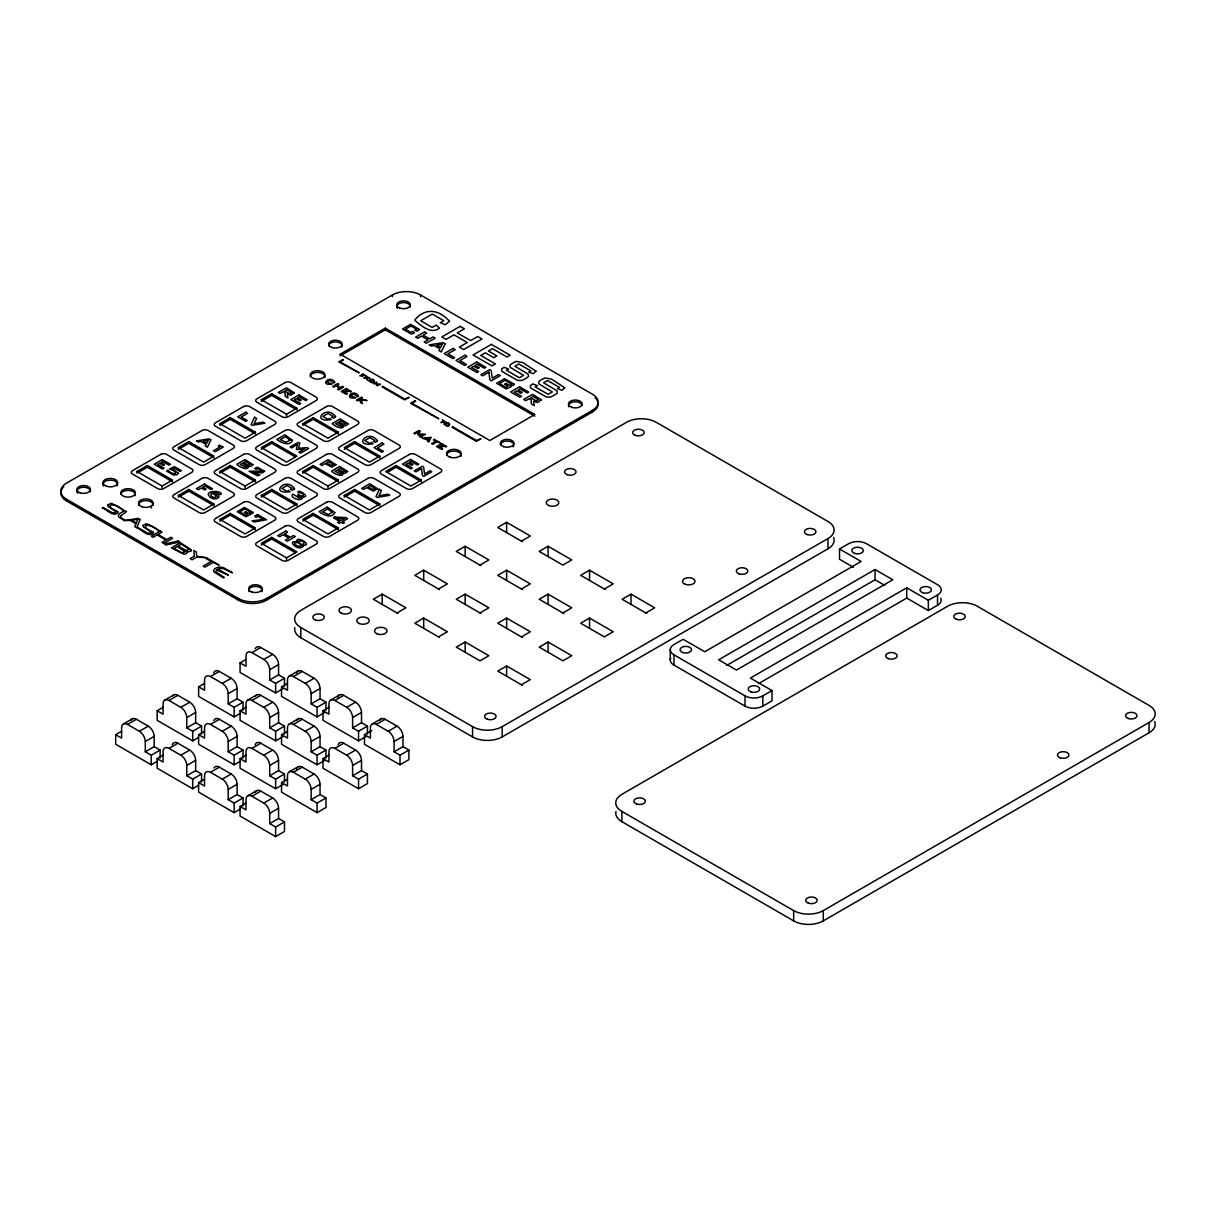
<?xml version="1.0" encoding="UTF-8"?>
<svg xmlns="http://www.w3.org/2000/svg" width="1216" height="1216" viewBox="0 0 1216 1216"><rect width="100%" height="100%" fill="white"/><g stroke="black" fill="none" stroke-linecap="round" stroke-linejoin="round"><path stroke-width="1.5" d="M376.17 382.903C373.783 386.779 382.827 382.721 376.884 385.639L380.547 384.286L376.778 384.21L376.61 382.006L373.586 383.739L376.322 382.797M592.314 412.087L592.314 410.385A19.897 11.491 0 0 0 592.314 394.136L420.538 294.956A19.897 11.491 0 0 0 392.403 294.956L66.622 483.056A19.897 11.491 0 0 0 66.622 499.29L66.622 501.007L238.397 600.172A19.897 11.491 0 0 0 266.532 600.172L592.314 412.087A19.897 11.491 0 0 0 597.634 401.356M136.967 471.504L147.334 465.53L172.505 480.062L162.138 486.05L136.967 471.504L136.967 473.222M178.433 447.564L188.799 441.59L213.97 456.122L203.604 462.11L178.433 447.564L178.433 449.282L188.799 443.293L213.97 457.824M219.898 423.639L230.265 417.65L255.436 432.182L255.436 433.884L230.265 419.353L219.898 425.342L219.898 423.639L245.07 438.17L255.436 432.182M295.321 409.047L271.715 395.413L261.349 401.402L261.349 399.699L271.715 393.71L296.902 408.242L296.902 409.959M340.222 354.16L385.305 328.138L534.858 414.489L489.79 440.511L340.222 354.16L340.222 355.862L385.305 329.84L534.858 416.191M138.442 472.37L147.334 467.233L172.505 481.764M261.349 399.699L286.535 414.23L296.902 408.242M212.39 504.792L188.799 491.173L178.433 497.162L178.433 495.444L188.799 489.455L213.97 504.002L213.97 505.704M219.898 473.222L219.898 471.504L230.265 465.53L255.436 480.062L255.436 481.764L230.265 467.233L221.373 472.37M271.715 441.59L261.349 447.564L286.535 462.11L296.902 456.122L271.715 441.59L271.715 443.293L295.321 456.927M302.814 423.639L313.181 417.65L338.352 432.182L338.352 433.884L313.181 419.353L302.814 425.342L302.814 423.639L327.986 438.17L338.352 432.182M261.349 449.282L271.715 443.293M213.97 504.002L203.604 509.975L178.433 495.444M219.898 471.504L245.07 486.05L255.436 480.062M219.898 519.384L230.265 513.395L255.436 527.942L245.07 533.915L219.898 519.384L219.898 521.102L230.265 515.113L255.436 529.644M295.321 504.792L271.715 491.173L261.349 497.162L261.349 495.444L271.715 489.455L296.902 504.002L296.902 505.704M336.786 480.867L313.181 467.233L302.814 473.222L302.814 471.504L313.181 465.53L338.352 480.062L338.352 481.764M379.818 456.122L354.646 441.59L344.28 447.564L369.451 462.11L379.818 456.122L379.818 457.824L354.646 443.293L344.28 449.282M296.902 504.002L286.535 509.975L261.349 495.444M302.814 471.504L327.986 486.05L338.352 480.062M271.715 537.335L261.349 543.324L286.535 557.855L296.902 551.866L271.715 537.335L271.715 539.053L295.321 552.672M338.352 527.942L313.181 513.395L302.814 519.384L327.986 533.915L338.352 527.942L338.352 529.644L313.181 515.113L302.814 521.102M378.252 504.792L354.646 491.173L344.28 497.162L344.28 495.444L354.646 489.455L379.818 504.002L379.818 505.704M421.283 480.062L396.112 465.53L385.746 471.504L410.917 486.05L421.283 480.062L421.283 481.764M261.349 545.042L271.715 539.053M387.22 472.37L396.112 467.233L419.718 480.867M379.818 504.002L369.451 509.975L344.28 495.444M66.622 499.29L238.397 598.47A19.897 11.491 0 0 0 266.532 598.47L592.314 410.385M123.348 724.022L132.225 718.884M164.814 700.082L173.69 694.944M127.528 724.432L136.42 719.294L148.261 726.134A8.375 4.834 60 0 1 154.189 736.394L154.189 746.654L145.297 751.792L145.297 741.532A8.375 4.834 60 0 0 139.384 731.272L127.528 724.432A8.375 4.834 60 0 0 121.615 727.852L121.615 738.112L115.687 734.692L115.687 744.268L151.225 764.788L157.153 761.368M168.994 700.492L177.886 695.354L189.726 702.194A8.375 4.834 60 0 1 195.654 712.454L195.654 722.714L186.762 727.852L186.762 717.592A8.375 4.834 60 0 0 180.834 707.332L168.994 700.492A8.375 4.834 60 0 0 163.066 703.912L163.066 714.172L157.153 710.752L157.153 720.328L192.69 740.848L198.618 737.428M210.459 676.552L219.336 671.43L231.192 678.254A8.375 4.834 60 0 1 237.12 688.514L237.12 698.774L228.228 703.912L228.228 693.652A8.375 4.834 60 0 0 222.3 683.392L210.459 676.552A8.375 4.834 60 0 0 204.531 679.972L204.531 690.232L198.618 686.812L198.618 696.388L234.156 716.908L240.069 713.488M251.925 652.612L260.802 647.49L272.658 654.33A8.375 4.834 60 0 1 278.57 664.59L278.57 674.85L269.694 679.972L269.694 669.712A8.375 4.834 60 0 0 263.766 659.452L251.925 652.612A8.375 4.834 60 0 0 245.997 656.032L245.997 666.292L240.069 662.872L240.069 672.448L275.622 692.968L283.024 688.697M115.687 734.692L121.615 731.272M157.153 710.752L163.066 707.332M198.618 686.812L204.531 683.392M240.069 662.872L245.997 659.452M139.384 731.272L148.261 726.134M180.834 707.332L189.726 702.194M222.3 683.392L231.192 678.254M263.766 659.452L272.658 654.33M397.039 612.94L405.931 607.818L382.234 594.138L373.342 599.26L398.027 613.518M438.505 589L447.397 583.878L423.7 570.198L414.808 575.32L439.493 589.578M479.97 565.06L488.847 559.938L465.166 546.258L456.274 551.395L480.958 565.638M521.436 541.135L530.313 535.998L506.616 522.318L497.739 527.455L522.424 541.698M145.297 741.532L154.189 736.394M186.762 717.592L195.654 712.454M228.228 693.652L237.12 688.514M269.694 669.712L278.57 664.59M145.297 751.792L151.225 755.212L160.117 750.074L160.117 758.054M186.762 727.852L192.69 731.272L201.567 726.134L201.567 734.114M228.228 703.912L234.156 707.332L243.033 702.194L243.033 710.174M269.694 679.972L275.622 683.392L284.498 678.27L284.498 686.234M247.73 700.082L256.622 694.944M289.195 676.142L298.087 671.004M168.994 748.372L177.886 743.234L189.726 750.074A8.375 4.834 60 0 1 195.654 760.334L195.654 770.594L186.762 775.732L186.762 765.472A8.375 4.834 60 0 0 180.834 755.212L168.994 748.372A8.375 4.834 60 0 0 163.066 751.792L163.066 762.052L157.153 758.632L157.153 768.208L192.69 788.728L198.618 785.308M210.459 724.432L219.336 719.294L231.192 726.134A8.375 4.834 60 0 1 237.12 736.394L237.12 746.654L228.228 751.792L228.228 741.532A8.375 4.834 60 0 0 222.3 731.272L210.459 724.432A8.375 4.834 60 0 0 204.531 727.852L204.531 738.112L198.618 734.692L198.618 744.268L234.156 764.788L240.069 761.368M251.925 700.492L260.802 695.354L272.658 702.194A8.375 4.834 60 0 1 278.57 712.454L278.57 722.714L269.694 727.852L269.694 717.592A8.375 4.834 60 0 0 263.766 707.332L251.925 700.492A8.375 4.834 60 0 0 245.997 703.912L245.997 714.172L240.069 710.752L240.069 720.328L275.622 740.848L283.024 736.577M293.39 676.552L302.267 671.43L314.123 678.254A8.375 4.834 60 0 1 320.036 688.514L320.036 698.774L311.159 703.912L311.159 693.652A8.375 4.834 60 0 0 305.231 683.392L293.39 676.552A8.375 4.834 60 0 0 287.462 679.972L287.462 690.232L281.534 686.812L281.534 696.388L317.072 716.908L324.474 712.637M157.153 758.632L163.066 755.212M198.618 734.692L204.531 731.272M240.069 710.752L245.997 707.332M281.534 686.812L287.462 683.392M180.834 755.212L189.726 750.074M222.3 731.272L231.192 726.134M263.766 707.332L272.658 702.194M305.231 683.392L314.123 678.254M438.505 636.88L447.397 631.758L423.7 618.078L414.808 623.2L439.493 637.458M479.97 612.94L488.847 607.818L465.166 594.138L456.274 599.26L480.958 613.518M521.436 589L530.313 583.878L506.616 570.198L497.739 575.32L522.424 589.578M548.082 546.258L539.205 551.395L562.902 565.06L571.778 559.938L548.082 546.258L548.082 556.518M186.762 765.472L195.654 760.334M228.228 741.532L237.12 736.394M269.694 717.592L278.57 712.454M311.159 693.652L320.036 688.514M186.762 775.732L192.69 779.152L201.567 774.014L201.567 781.994M228.228 751.792L234.156 755.212L243.033 750.074L243.033 758.054M269.694 727.852L275.622 731.272L284.498 726.134L284.498 734.114M311.159 703.912L317.072 707.332L325.964 702.194L325.964 710.174M289.195 724.022L298.087 718.884M330.661 700.082L339.538 694.944M210.459 772.312L219.336 767.174L231.192 774.014A8.375 4.834 60 0 1 237.12 784.274L237.12 794.534L228.228 799.672L228.228 789.412A8.375 4.834 60 0 0 222.3 779.152L210.459 772.312A8.375 4.834 60 0 0 204.531 775.732L204.531 785.992L198.618 782.572L198.618 792.148L234.156 812.653L240.069 809.233M251.925 748.372L260.802 743.234L272.658 750.074A8.375 4.834 60 0 1 278.57 760.334L278.57 770.594L269.694 775.732L269.694 765.472A8.375 4.834 60 0 0 263.766 755.212L251.925 748.372A8.375 4.834 60 0 0 245.997 751.792L245.997 762.052L240.069 758.632L240.069 768.208L275.622 788.728L283.024 784.442M293.39 724.432L302.267 719.294L314.123 726.134A8.375 4.834 60 0 1 320.036 736.394L320.036 746.654L311.159 751.792L311.159 741.532A8.375 4.834 60 0 0 305.231 731.272L293.39 724.432A8.375 4.834 60 0 0 287.462 727.852L287.462 738.112L281.534 734.692L281.534 744.268L317.072 764.788L324.474 760.502M334.841 700.492L343.733 695.354L355.574 702.194A8.375 4.834 60 0 1 361.502 712.454L361.502 722.714L352.61 727.852L352.61 717.592A8.375 4.834 60 0 0 346.697 707.332L334.841 700.492A8.375 4.834 60 0 0 328.928 703.912L328.928 714.172L323 710.752L323 720.328L358.538 740.848L365.94 736.577M198.618 782.572L204.531 779.152M240.069 758.632L245.997 755.212M281.534 734.692L287.462 731.272M323 710.752L328.928 707.332M222.3 779.152L231.192 774.014M263.766 755.212L272.658 750.074M305.231 731.272L314.123 726.134M346.697 707.332L355.574 702.194M465.166 642.018L456.274 647.14L479.97 660.82L488.847 655.698L465.166 642.018L465.166 652.278M521.436 636.88L530.313 631.758L506.616 618.078L497.739 623.2L522.424 637.458M562.902 612.94L571.778 607.818L548.082 594.138L539.205 599.26L563.874 613.518M604.352 589L613.244 583.878L589.547 570.198L580.67 575.32L605.34 589.578M228.228 789.412L237.12 784.274M269.694 765.472L278.57 760.334M311.159 741.532L320.036 736.394M352.61 717.592L361.502 712.454M228.228 799.672L234.156 803.077L243.033 797.954L243.033 805.934M269.694 775.732L275.622 779.152L284.498 774.014L284.498 781.994M311.159 751.792L317.072 755.212L325.964 750.074L325.964 758.054M352.61 727.852L358.538 731.272L367.43 726.134L367.43 734.114M247.73 795.826L256.622 790.704M289.195 771.886L298.087 766.764M372.126 724.022L381.003 718.884M251.925 796.252L260.802 791.114L272.658 797.954A8.375 4.834 60 0 1 278.57 808.214L278.57 818.474L269.694 823.597L269.694 813.337A8.375 4.834 60 0 0 263.766 803.077L251.925 796.252A8.375 4.834 60 0 0 245.997 799.672L245.997 809.917L240.069 806.497L240.069 816.073L275.622 836.593L284.498 831.47L284.498 821.894L278.57 818.474M293.39 772.312L302.267 767.174L314.123 774.014A8.375 4.834 60 0 1 320.036 784.274L320.036 794.534L311.159 799.672L311.159 789.412A8.375 4.834 60 0 0 305.231 779.152L293.39 772.312A8.375 4.834 60 0 0 287.462 775.732L287.462 785.992L281.534 782.572L281.534 792.148L317.072 812.653L325.964 807.53L325.964 797.954L320.036 794.534M334.841 748.372L343.733 743.234L355.574 750.074A8.375 4.834 60 0 1 361.502 760.334L361.502 770.594L352.61 775.732L352.61 765.472A8.375 4.834 60 0 0 346.697 755.212L334.841 748.372A8.375 4.834 60 0 0 328.928 751.792L328.928 762.052L323 758.632L323 768.208L358.538 788.728L367.43 783.59L367.43 774.014L361.502 770.594M376.306 724.432L385.198 719.294L397.039 726.134A8.375 4.834 60 0 1 402.967 736.394L402.967 746.654L394.075 751.792L394.075 741.532A8.375 4.834 60 0 0 388.162 731.272L376.306 724.432A8.375 4.834 60 0 0 370.394 727.852L370.394 738.112L364.466 734.692L364.466 744.268L400.003 764.788L408.895 759.65L408.895 750.074L402.967 746.654M240.069 806.497L245.997 803.077M281.534 782.572L287.462 779.152M323 758.632L328.928 755.212M364.466 734.692L371.868 730.421M263.766 803.077L272.658 797.954M305.231 779.152L314.123 774.014M346.697 755.212L355.574 750.074M388.162 731.272L397.039 726.134M521.436 684.76L530.313 679.622L506.616 665.958L497.739 671.08L522.424 685.322M548.082 642.018L539.205 647.14L562.902 660.82L571.778 655.698L548.082 642.018L548.082 652.278M589.547 618.078L580.67 623.2L604.352 636.88L613.244 631.758L589.547 618.078L589.547 628.338M645.818 612.94L654.71 607.818L631.013 594.138L622.121 599.26L646.806 613.518M269.694 813.337L278.57 808.214M311.159 789.412L320.036 784.274M352.61 765.472L361.502 760.334M394.075 741.532L402.967 736.394M269.694 823.597L275.622 827.017L284.498 821.894M311.159 799.672L317.072 803.077L325.964 797.954M352.61 775.732L358.538 779.152L367.43 774.014M394.075 751.792L400.003 755.212L408.895 750.074M300.793 627.471L472.568 726.651A20.946 12.084 0 0 0 502.178 726.651L827.959 538.566A20.946 12.084 0 0 0 827.959 521.466L656.184 422.286A20.946 12.084 0 0 0 626.574 422.286L300.793 610.386A20.946 12.084 0 0 0 300.793 627.471L300.793 637.731L472.568 736.911A20.946 12.084 0 0 0 502.178 736.911L827.959 548.826A20.946 12.084 0 0 0 833.553 537.533M853.404 567.279L839.511 559.254L839.511 548.994L848.692 543.689A12.57 7.25 0 0 1 866.461 543.689L937.536 584.729A12.57 7.25 0 0 1 937.536 594.989L937.536 605.249L928.355 610.554L906.741 598.074L758.51 683.65M875.049 569.514L718.671 659.802L736.44 670.062L892.818 579.774L875.049 569.514L875.049 579.774L726.818 665.35M937.536 594.989L928.355 600.294L906.741 587.814L750.363 678.087L771.993 690.566L771.993 700.826L762.812 706.131A12.57 7.25 0 0 1 745.043 706.131L673.953 665.091A12.57 7.25 0 0 1 670.7 658.084M839.511 548.994L861.126 561.473L704.763 651.761L683.134 639.282L673.953 644.571A12.57 7.25 0 0 0 673.953 654.831L745.043 695.871A12.57 7.25 0 0 0 762.812 695.871L771.993 690.566M621.893 811.422L793.668 910.602A20.946 12.084 0 0 0 823.278 910.602L1149.059 722.517A20.946 12.084 0 0 0 1149.059 705.417L977.284 606.237A20.946 12.084 0 0 0 947.674 606.237L621.893 794.322A20.946 12.084 0 0 0 621.893 811.422L621.893 821.682L793.668 920.862A20.946 12.084 0 0 0 823.278 920.862L1149.059 732.777A20.946 12.084 0 0 0 1154.653 721.483M875.049 579.774L884.746 585.367M278.57 674.85L284.498 678.27M320.036 698.774L325.964 702.194M361.502 722.714L367.43 726.134M237.12 698.774L243.033 702.194M278.57 722.714L284.498 726.134M320.036 746.654L325.964 750.074M195.654 722.714L201.567 726.134M237.12 746.654L243.033 750.074M278.57 770.594L284.498 774.014M154.189 746.654L160.117 750.074M195.654 770.594L201.567 774.014M237.12 794.534L243.033 797.954M1149.059 722.517L1149.059 732.777M928.355 600.294L928.355 610.554M906.741 587.814L906.741 598.074M827.959 538.566L827.959 548.826M823.278 910.602L823.278 920.862M793.668 910.602L793.668 920.862M762.812 695.871L762.812 706.131M745.043 695.871L745.043 706.131M673.953 654.831L673.953 665.091M670.274 649.709L670.274 659.969M631.013 594.138L631.013 604.398M589.547 570.198L589.547 580.458M548.082 594.138L548.082 604.398M506.616 522.318L506.616 532.578M506.616 570.198L506.616 580.458M506.616 618.078L506.616 628.338M506.616 665.958L506.616 676.218M502.178 726.651L502.178 736.911M472.568 726.651L472.568 736.911M465.166 546.258L465.166 556.518M465.166 594.138L465.166 604.398M423.7 570.198L423.7 580.458M423.7 618.078L423.7 628.338M420.538 294.956L420.538 296.674M400.003 755.212L400.003 764.788M396.112 465.53L396.112 467.233M392.403 294.956L392.403 296.674M385.305 328.138L385.305 329.84M382.234 594.138L382.234 604.398M358.538 731.272L358.538 740.848M358.538 779.152L358.538 788.728M354.646 441.59L354.646 443.293M354.646 489.455L354.646 491.173M327.986 486.05L327.986 487.753M317.072 707.332L317.072 716.908M317.072 755.212L317.072 764.788M317.072 803.077L317.072 812.653M313.181 417.65L313.181 419.353M313.181 465.53L313.181 467.233M313.181 513.395L313.181 515.113M286.535 414.23L286.535 415.933M286.535 557.855L286.535 559.573M275.622 683.392L275.622 692.968M275.622 731.272L275.622 740.848M275.622 779.152L275.622 788.728M275.622 827.017L275.622 836.593M271.715 393.71L271.715 395.413M271.715 489.455L271.715 491.173M266.532 598.47L266.532 600.172M245.07 486.05L245.07 487.753M238.397 598.47L238.397 600.172M234.156 707.332L234.156 716.908M234.156 755.212L234.156 764.788M234.156 803.077L234.156 812.653M230.265 417.65L230.265 419.353M230.265 465.53L230.265 467.233M230.265 513.395L230.265 515.113M192.69 731.272L192.69 740.848M192.69 779.152L192.69 788.728M188.799 441.59L188.799 443.293M188.799 489.455L188.799 491.173M162.138 486.05L162.138 487.753M151.225 755.212L151.225 764.788M147.334 465.53L147.334 467.233M296.598 673.01A8.375 4.834 60 0 1 302.267 671.43M213.803 720.526A8.375 4.834 60 0 1 219.336 719.294M130.872 720.526A8.375 4.834 60 0 1 136.42 719.294M172.566 696.114A8.375 4.834 60 0 1 177.886 695.354M337.957 697.315A8.375 4.834 60 0 1 343.733 695.354M213.682 673.01A8.375 4.834 60 0 1 219.336 671.43M172.216 744.815A8.375 4.834 60 0 1 177.886 743.234M255.497 696.114A8.375 4.834 60 0 1 260.802 695.354M255.269 648.721A8.375 4.834 60 0 1 260.802 647.49M255.33 792.178A8.375 4.834 60 0 1 260.802 791.114M296.506 769.135A8.375 4.834 60 0 1 302.267 767.174M338.063 744.815A8.375 4.834 60 0 1 343.733 743.234M379.65 720.526A8.375 4.834 60 0 1 385.198 719.294M214.031 767.919A8.375 4.834 60 0 1 219.336 767.174M255.132 744.815A8.375 4.834 60 0 1 260.802 743.234M296.719 720.526A8.375 4.834 60 0 1 302.267 719.294M568.754 406.767A6.81 3.937 0 0 1 574.226 401.797A6.81 3.937 0 0 1 582.099 405.551M396.796 307.116A6.81 3.937 0 0 1 403.514 302.571A6.81 3.937 0 0 1 410.233 307.116M397.45 308.286A6.81 3.937 0 0 1 396.978 307.602M513.714 446.105A6.81 3.937 0 0 1 513.243 446.789M500.399 444.63A6.81 3.937 0 0 1 506.966 441.074A6.81 3.937 0 0 1 513.897 444.387M138.578 505.4A7.326 4.226 0 0 1 145.844 500.627A7.326 4.226 0 0 1 153.125 505.4M151.666 507.422A7.326 4.226 0 0 1 151.027 507.847M262.078 591.204A6.81 3.937 0 0 1 261.835 591.675M249.022 591.675A6.81 3.937 0 0 1 248.657 590.718M248.657 589.973A6.81 3.937 0 0 1 255.862 586.431A6.81 3.937 0 0 1 262.23 590.474M76.927 491.781A6.81 3.937 0 0 1 83.661 487.236A6.81 3.937 0 0 1 90.379 491.781M77.794 493.179A6.81 3.937 0 0 1 77.246 492.51M120.81 494.046A7.326 4.226 0 0 1 129.504 490.443A7.326 4.226 0 0 1 135.158 495.687M66.622 501.007A19.897 11.491 0 0 1 61.484 489.911M61.651 489.546A19.897 11.491 0 0 1 62.578 488.148M63.46 487.145A19.897 11.491 0 0 1 63.794 486.81M595.141 397.906A19.897 11.491 0 0 1 595.475 398.225M596.372 399.228A19.897 11.491 0 0 1 597.284 400.626M310.293 376.61A7.326 4.226 0 0 1 318.577 372.415A7.326 4.226 0 0 1 324.702 377.705M446.53 455.27A7.326 4.226 0 0 1 454.814 451.075A7.326 4.226 0 0 1 460.94 456.365M117.39 485.427A7.326 4.226 0 0 1 117.086 485.959M103.542 485.959A7.326 4.226 0 0 1 108.878 480.183A7.326 4.226 0 0 1 117.648 484.333M328.594 345.952A6.81 3.937 0 0 1 336.467 341.954A6.81 3.937 0 0 1 341.802 347.168M940.789 598.242A12.57 7.25 0 0 1 937.536 605.249M300.793 637.731A20.946 12.084 0 0 1 294.834 627.608M621.893 821.682A20.946 12.084 0 0 1 615.934 811.558M120.642 515.949L120.627 516.496A5.654 3.268 0 0 0 121.6 518.062L124.625 519.886L123.834 520.357L118.894 517.104A6.278 3.618 0 0 1 118.894 514.368A6.323 3.648 0 0 1 119.715 513.547L124.716 510.598L126.494 511.632L120.642 515.949M421.511 468.57L422.469 475.608L423.746 476.353L431.786 471.702L430.114 470.729L424.566 474.012L423.609 466.974L422.332 466.245L414.276 470.881L415.963 471.854L421.511 468.57M488.862 372.172L489.911 379.985L491.325 380.79L500.247 375.638L498.393 374.574L492.237 378.206L491.173 370.409L489.759 369.588L480.837 374.741L482.706 375.82L488.862 372.172M292.478 440.344C289.864 446.758 280.577 442.67 276.883 439.432L284.939 434.796L292.478 440.344M334.81 512.559C332.196 518.974 322.909 514.87 319.215 511.647L327.271 507.011L334.81 512.559M216.843 496.341C210.824 501.083 207.1 488.042 216.843 496.341M221.206 493.559C220.78 496.766 215.946 490.808 213.18 492.814C226.085 495.976 214.077 502.649 209.122 496.067C204.622 491.34 218.789 489.729 221.206 493.559M290.031 440.131L286.034 442.274L280.273 439.645L285.365 436.711L290.031 440.131M332.363 512.346L328.366 514.49L322.605 511.86L327.697 508.911L332.363 512.346M250.329 464.345L248.307 465.211L243.595 462.521L245.51 461.426L250.329 464.345M345.602 423.609L343.581 424.46L338.869 421.785L340.784 420.675L345.602 423.609M345.04 471.17L343.034 472.021L338.322 469.346L340.237 468.236L345.04 471.17M299.653 443.293L298.574 448.278L307.146 447.61L308.651 448.476L300.595 453.127L298.862 452.124L304.76 448.795L296.4 449.586L297.373 444.539L291.597 447.929L290.077 447.062L298.133 442.411L299.653 443.293M419.87 431.026L419.201 434.142L425.494 434.279L420.462 437.182L419.368 436.544L423.062 434.477L417.833 434.963L418.441 431.817L414.838 433.93L413.881 433.382L418.912 430.479L419.87 431.026M189.286 549.267L186.078 550.498L178.098 546.03L181.29 544.19L189.286 549.267M107.738 505.066L108.026 506.494L115.946 511.617A2.098 1.216 0 0 1 115.307 512.559L112.313 512.742L102.965 507.376L102.159 507.847C106.385 509.139 113.225 517.651 117.998 512.62A3.344 1.93 0 0 0 117.891 511.556C100.837 504.686 115.702 501.463 122.679 510.355L123.485 509.899L112.206 503.606A3.344 1.93 0 0 0 110.367 503.546L107.738 505.066M143.078 525.464L143.382 526.908L151.286 532.03A2.098 1.216 0 0 1 150.647 532.973L147.653 533.14L138.305 527.79L137.499 528.246C141.725 529.553 148.565 538.05 153.338 533.034A3.344 1.93 0 0 0 153.231 531.97C136.177 525.099 151.042 521.877 158.034 530.754L158.825 530.298L147.546 524.005A3.344 1.93 0 0 0 145.707 523.944L143.078 525.464M291.612 392.54L289.666 393.68L284.65 390.944L286.885 389.652L291.612 392.54M333.306 464.482L331.086 465.47L326.435 462.825L328.563 461.594L333.306 464.482M368.737 378.115L366.122 377.522L368.737 378.115M374.893 488.498L372.689 489.486L368.022 486.841L370.166 485.61L374.893 488.498M538.384 399.623L536.21 400.87L530.647 397.845L533.14 396.416L538.384 399.623M302.556 497.83C300.778 502.558 288.39 496.766 293.041 494.076L299.349 498.195A6.262 3.618 0 0 0 300.671 497.435L297.586 495.231L298.893 494.471C302.571 498.286 306.873 494.061 299.212 492.495L298.209 493.073C295.701 487.038 313.287 498.484 301.629 496.736L302.556 497.83M185.106 551.684L181.959 552.87L174.01 548.401L177.202 546.546L185.106 551.684M294.333 392.768L290.867 395.139L287.25 394.045L287.934 397.936L285.243 396.386L285.046 392.753L283.267 391.734L280.227 393.498L278.388 392.434L286.429 387.782L294.333 392.768M336.011 464.71L331.846 467.126L325.052 463.615L321.906 465.439L320.066 464.375L328.122 459.724L336.011 464.71M369.755 378.206L367.095 378.678L367.354 380.152L366.259 378.206L363.766 378.085L366.791 376.337L369.755 378.206M377.614 488.726L373.449 491.142L366.639 487.631L363.508 489.455L361.669 488.391L369.71 483.74L377.614 488.726M541.394 399.866L537.563 402.496L533.55 401.28L534.295 405.612L531.316 403.879L531.088 399.866L529.127 398.726L525.753 400.672L523.716 399.486L532.638 394.349L541.394 399.866M178.372 473.282L176.548 474.909L173.295 474.97L166.592 471.139L167.747 470.014C173.538 476.566 181.123 472.994 169.556 468.966L174.466 466.655L181.427 470.668L179.922 471.367L174.298 468.13L172.55 468.92L178.372 473.282M303.194 546.121C299.349 552.505 285.471 539.843 296.765 541.834C295.792 534.113 314.397 546.653 302.374 545.087L303.194 546.121M252.882 464.588L251.134 466.093A1.733 1.003 0 0 1 249.143 466.336L248.398 466.078C249.128 471.732 238.108 466.473 236.922 464.254L244.978 459.602L252.882 464.588M348.156 423.852L346.408 425.342A1.733 1.003 0 0 1 344.417 425.585L343.672 425.326C344.402 430.981 333.382 425.722 332.211 423.502L340.252 418.851L348.156 423.852M347.609 471.413L345.861 472.902A1.733 1.003 0 0 1 343.87 473.146L343.125 472.887C343.854 478.542 332.834 473.282 331.649 471.063L339.705 466.412L347.609 471.413M247.106 466.26L247.03 466.473A4.986 2.873 0 0 1 245.723 467.218L240.221 464.482L242.273 463.296L247.106 466.26M342.38 425.524L342.304 425.722A4.986 2.873 0 0 1 341.012 426.466L335.494 423.73L337.546 422.545L342.38 425.524M341.833 473.07L341.742 473.282A4.986 2.873 0 0 1 340.45 474.027L334.947 471.291L336.999 470.106L341.833 473.07M135.934 523.746L134.687 526.619L136.648 527.744L140.205 519.536L138.244 518.411L124.199 520.57L130.188 520.433L135.934 523.746M137.879 519.247L136.253 523.002L131.45 520.235L137.879 519.247M535.937 371.138L533.398 373.738L528.747 372.081L530.83 370.88L518.837 363.949L514.9 366.229L528.352 374.254L528.428 376.61A29.26 16.902 0 0 1 521.71 380.486L517.621 380.441L501.798 371.306L501.722 368.95L504.078 367.308L508.622 369.026L506.464 370.272L519.414 377.75L523.579 375.334L510.158 367.323L510.082 364.967A26.433 15.261 0 0 1 516.314 361.365L522.865 362.566L535.937 371.138M564.665 387.722L562.126 390.321L557.475 388.664L559.558 387.463L547.565 380.532L543.628 382.812L557.08 390.838L557.156 393.194A29.26 16.902 0 0 1 550.438 397.07L546.349 397.024L530.526 387.889L530.434 385.533L532.806 383.891L537.35 385.609L535.177 386.855L548.127 394.334L552.307 391.917L538.886 383.906L538.81 381.55A26.433 15.261 0 0 1 545.042 377.948L551.578 379.149L564.665 387.722M264.586 471.306L262.124 472.963L252.928 471.808L259.859 474.924L257.594 475.79L249.022 471.23L262.291 471.185L257.701 468.525L256.044 469.498L254.874 468.327L257.518 467.233L264.586 471.306M254.509 417.225L251.104 424.551L252.396 425.296L264.875 423.214L263.006 422.134L254.083 423.7L256.637 418.456L254.509 417.225M379.362 489.318L375.972 496.645L377.264 497.39L389.728 495.292L387.874 494.228L378.951 495.794L381.505 490.55L379.362 489.318M210.87 439.903L207.434 447.214L205.337 445.998L206.127 444.433L201.02 441.484L198.33 441.955L196.46 440.891L209.061 438.87L210.87 439.903M445.117 343.809L441.317 351.926L438.976 350.573L439.858 348.825L434.203 345.557L431.224 346.089L429.142 344.903L443.126 342.654L445.117 343.809M430.966 437.426L428.822 442.001L427.5 441.241L428.002 440.253L421.952 438.049L430.966 437.426M253.171 512.498L251.97 513.684L249.827 512.818L250.724 512.301L244.872 508.926L239.78 511.86L245.632 515.234L247.426 514.201L244.355 512.438L245.723 511.647L250.602 514.459L245.921 516.694L237.211 511.662L244.446 507.482L253.171 512.498M514.292 384.256L512.97 385.563L510.583 384.606L511.586 384.028L505.096 380.289L499.457 383.542L505.932 387.296L507.923 386.141L504.518 384.18L506.038 383.314L511.45 386.43L506.266 388.907L496.599 383.329L504.625 378.693L514.292 384.256M297.95 541.378C305.535 549.845 306.204 538.475 297.95 541.378M334.75 382.174L333.594 383.146L330.038 380.198L326.846 382.037L332.014 384.058C319.063 386.338 329.171 374.011 334.75 382.174M294.53 488.68L292.676 490.215L290.502 489.303L292.038 488.422L286.991 485.518L281.884 488.452L286.946 491.37L288.663 490.367L290.153 491.674C268.918 495.079 285.517 475.882 294.53 488.68M335.57 416.617L333.731 418.167L331.558 417.255L333.078 416.374L328.031 413.455L322.939 416.404L327.986 419.307L329.718 418.319L331.208 419.626C309.958 423.016 326.572 403.818 335.57 416.617M358.477 395.884L357.337 396.842L353.765 393.908L350.588 395.747L355.756 397.754C342.806 400.034 352.898 387.706 358.477 395.884M419.383 329.475L417.331 331.178L414.93 330.174L416.617 329.202L411.008 325.964L405.369 329.232L410.962 332.454L412.878 331.345L414.534 332.804L411.342 334.111L402.511 329.004L410.537 324.368L419.383 329.475M377.416 440.785L375.577 442.32L373.403 441.408L374.923 440.542L369.877 437.623L364.785 440.557L369.831 443.475L371.564 442.472L373.054 443.779C351.819 447.184 368.418 427.986 377.416 440.785M449.464 321.252L445.269 324.778L440.329 322.696L443.794 320.705L432.303 314.062L420.69 320.766L432.197 327.393L436.134 325.128L439.508 328.092C431.239 334.795 421.01 325.569 414.823 320.31L415.431 319.139C426.39 307.192 439.447 309.989 449.464 321.252M368.798 380.562C375.166 387.418 376.808 375.486 368.798 380.562M444.129 424.05C450.498 430.905 452.139 418.973 444.129 424.05M208.346 440.253L206.811 443.141L203.285 441.104L208.346 440.253M442.32 344.189L440.618 347.396L436.711 345.146L442.32 344.189M429.385 437.654L428.427 439.447L426.223 438.186L429.385 437.654M301.401 545.482L301.294 545.68A6.688 3.861 0 0 1 299.972 546.44C289.362 544.206 296.765 539.433 301.401 545.482M216.585 570L216.22 570.502A5.122 2.964 0 0 0 216.114 572.082L224.337 577.448L223.531 577.919L214.168 572.098A6.278 3.618 0 0 1 214.974 568.556L217.618 567.37A6.278 3.618 0 0 1 221.57 567.234A6.323 3.648 0 0 1 223.79 567.842L232.423 572.782L224.778 569.301A5.046 2.918 0 0 0 222.315 568.51A5.122 2.964 0 0 0 218.728 568.784L217.907 569.073L228.38 575.122L216.585 570M190.851 550.939L189.97 551.441A2.918 1.687 0 0 1 187.75 551.699L186.17 551.213L187.006 552.125A2.918 1.687 0 0 1 186.565 553.402L185.683 553.918A3.39 1.961 0 0 1 183.905 554.238L171.426 547.838L180.318 542.701L191.414 549.906A3.39 1.961 0 0 1 190.851 550.939M160.664 454.404L132.529 470.653A4.195 2.417 0 0 0 132.529 474.073L157.7 488.604A4.195 2.417 0 0 0 163.628 488.604L191.763 472.37A4.195 2.417 0 0 0 191.763 468.95L166.577 454.404A4.195 2.417 0 0 0 160.664 454.404M202.13 430.464L173.994 446.713A4.195 2.417 0 0 0 173.994 450.133L199.166 464.664A4.195 2.417 0 0 0 205.078 464.664L233.214 448.43A4.195 2.417 0 0 0 233.214 445.01L208.042 430.464A4.195 2.417 0 0 0 202.13 430.464M243.58 406.539L215.445 422.773A4.195 2.417 0 0 0 215.445 426.193L240.631 440.724A4.195 2.417 0 0 0 246.544 440.724L274.679 424.49A4.195 2.417 0 0 0 274.679 421.07L249.508 406.539A4.195 2.417 0 0 0 243.58 406.539M285.046 382.599L256.91 398.833A4.195 2.417 0 0 0 256.91 402.253L282.082 416.799A4.195 2.417 0 0 0 288.01 416.799L316.145 400.55A4.195 2.417 0 0 0 316.145 397.13L290.974 382.599A4.195 2.417 0 0 0 285.046 382.599M162.275 459.602L154.234 464.254L162.549 469.057L164.054 468.175L157.609 464.466L159.615 463.311L163.324 465.454L164.692 464.664L160.983 462.521L162.777 461.472L169.146 465.15L170.514 464.36L162.275 459.602M245.784 412.194L237.743 416.83L245.647 421.405L247.167 420.523L241.133 417.042L247.654 413.273L245.784 412.194M342.714 359.556L338.717 361.866L359.13 372.81L340.191 361.866L343.459 359.982L342.714 359.556M298.938 395.002L290.882 399.638L299.197 404.442L300.717 403.575L294.272 399.851L296.263 398.696L299.987 400.839L301.355 400.049L297.646 397.906L299.44 396.872L305.809 400.55L307.177 399.76L298.938 395.002M219.366 445.345L218.287 445.968L220.005 446.956L213.484 450.71L215.186 451.698L223.303 447.017L219.366 445.345M424.566 331.953L415.644 337.09L417.711 338.291L421.557 336.072L428.047 339.826L424.202 342.046L426.299 343.246L435.222 338.094L433.124 336.893L429.658 338.884L423.183 335.145L426.649 333.138L424.566 331.953M337.668 383.572L332.637 386.475L333.807 387.159L335.981 385.898L339.629 388.01L337.47 389.257L338.656 389.941L343.672 387.038L342.502 386.354L340.541 387.478L336.893 385.381L338.838 384.256L337.668 383.572M362.87 374.072L359.845 375.82L362.961 376.291L362.246 375.242L363.037 374.786L365.925 375.835L362.87 374.072M346.241 388.527L341.225 391.43L346.408 394.425L347.366 393.878L343.338 391.552L347.761 391.689L345.435 390.336L346.56 389.698L350.542 391.993L351.394 391.491L346.241 388.527M460.119 326.344L441.803 336.923L446.059 339.386L453.948 334.841L467.263 342.517L459.374 347.077L463.676 349.554L481.992 338.975L477.706 336.498L470.592 340.602L457.277 332.91L464.39 328.806L460.119 326.344M371.579 379.726L369.664 380.821L371.99 382.158L373.89 381.064L371.579 379.726M202.13 478.344L173.994 494.593A4.195 2.417 0 0 0 173.994 498.013L199.166 512.544A4.195 2.417 0 0 0 205.078 512.544L233.214 496.295A4.195 2.417 0 0 0 233.214 492.875L208.042 478.344A4.195 2.417 0 0 0 202.13 478.344M243.58 454.404L215.445 470.653A4.195 2.417 0 0 0 215.445 474.073L240.631 488.604A4.195 2.417 0 0 0 246.544 488.604L274.679 472.37A4.195 2.417 0 0 0 274.679 468.95L249.508 454.404A4.195 2.417 0 0 0 243.58 454.404M285.046 430.464L256.91 446.713A4.195 2.417 0 0 0 256.91 450.133L282.082 464.664A4.195 2.417 0 0 0 288.01 464.664L316.145 448.43A4.195 2.417 0 0 0 316.145 445.01L290.974 430.464A4.195 2.417 0 0 0 285.046 430.464M326.511 406.539L298.376 422.773A4.195 2.417 0 0 0 298.376 426.193L323.547 440.724A4.195 2.417 0 0 0 329.475 440.724L357.61 424.49A4.195 2.417 0 0 0 357.61 421.07L332.439 406.539A4.195 2.417 0 0 0 326.511 406.539M204.394 484.044L196.338 488.695L198.223 489.774L201.263 488.011L204.653 489.972L206.127 489.121L202.738 487.16L204.85 485.944L211.128 489.562L212.526 488.741L204.394 484.044M361.41 397.282L356.379 400.186L357.565 400.854L359.769 399.578L360.574 402.602L362.444 403.682L361.365 399.988L367.065 400.55L360.483 399.167L362.581 397.951L361.41 397.282M382.766 386.414L382.022 386.84L404.639 399.897L409.078 397.328L404.639 399.046L382.766 386.414M453.112 348.43L444.19 353.582L452.96 358.644L454.632 357.671L447.944 353.81L455.179 349.63L453.112 348.43M160.208 531.103L151.331 536.226L153.11 537.259L157.153 534.918L166.03 540.056L161.986 542.382L163.765 543.415L172.657 538.278L170.878 537.259L166.835 539.585L157.943 534.462L161.986 532.122L160.208 531.103M464.922 355.239L456 360.392L464.77 365.454L466.442 364.496L459.754 360.62L466.99 356.44L464.922 355.239M491.355 344.386L473.039 354.966L491.963 365.894L495.414 363.903L480.746 355.437L485.29 352.807L493.757 357.686L496.873 355.893L488.406 351.014L492.51 348.642L506.996 357.018L510.112 355.209L491.355 344.386M476.733 362.064L467.81 367.217L477.022 372.537L478.709 371.564L471.565 367.445L473.769 366.168L477.888 368.539L479.408 367.673L475.289 365.286L477.28 364.131L484.348 368.22L485.868 367.338L476.733 362.064M415.006 400.748L410.567 403.317L438.778 418.745L412.042 403.317L415.75 401.174L415.006 400.748M243.58 502.284L215.445 518.533A4.195 2.417 0 0 0 215.445 521.953L240.631 536.484A4.195 2.417 0 0 0 246.544 536.484L274.679 520.235A4.195 2.417 0 0 0 274.679 516.815L249.508 502.284A4.195 2.417 0 0 0 243.58 502.284M285.046 478.344L256.91 494.593A4.195 2.417 0 0 0 256.91 498.013L282.082 512.544A4.195 2.417 0 0 0 288.01 512.544L316.145 496.295A4.195 2.417 0 0 0 316.145 492.875L290.974 478.344A4.195 2.417 0 0 0 285.046 478.344M326.511 454.404L298.376 470.653A4.195 2.417 0 0 0 298.376 474.073L323.547 488.604A4.195 2.417 0 0 0 329.475 488.604L357.61 472.37A4.195 2.417 0 0 0 357.61 468.95L332.439 454.404A4.195 2.417 0 0 0 326.511 454.404M367.977 430.464L339.842 446.713A4.195 2.417 0 0 0 339.842 450.133L365.013 464.664A4.195 2.417 0 0 0 370.941 464.664L399.076 448.43A4.195 2.417 0 0 0 399.076 445.01L373.905 430.464A4.195 2.417 0 0 0 367.977 430.464M257.534 514.566L254.722 516.192L256.135 517.347L257.868 516.344L263.188 519.414L252.031 520.843L254.083 522.029L266.471 519.734L257.534 514.566M382.098 443.019L374.057 447.655L381.961 452.23L383.481 451.349L377.446 447.868L383.967 444.098L382.098 443.019M194.362 556.214L190.152 558.646L192.113 559.77L196.627 557.171L206.234 557.673L196.703 556.244L196.293 551.927L193.8 550.483L194.362 556.214M442.472 420.037L443.323 421.146L440.846 422.575L445.953 422.043L442.472 420.037M206.69 557.931L205.899 558.387L211.219 561.473L203.133 566.139L204.911 567.173L212.998 562.491L219.138 565.121L206.69 557.931M446.91 423.214L444.995 424.323L447.321 425.661L449.221 424.551L446.91 423.214M519.582 386.81L510.659 391.962L519.886 397.282L521.558 396.31L514.414 392.19L516.633 390.914L520.752 393.285L522.272 392.418L518.153 390.032L520.144 388.877L527.197 392.95L528.717 392.084L519.582 386.81M452.686 426.786L451.942 427.211L476.459 441.362L480.898 438.794L476.459 440.511L452.686 426.786M434.325 439.371L433.428 439.888L435.738 441.226L431.604 443.612L432.774 444.281L436.909 441.894L440.116 442.715L434.325 439.371M285.046 526.224L256.91 542.473A4.195 2.417 0 0 0 256.91 545.893L282.082 560.424A4.195 2.417 0 0 0 288.01 560.424L316.145 544.175A4.195 2.417 0 0 0 316.145 540.755L290.974 526.224A4.195 2.417 0 0 0 285.046 526.224M326.511 502.284L298.376 518.533A4.195 2.417 0 0 0 298.376 521.953L323.547 536.484A4.195 2.417 0 0 0 329.475 536.484L357.61 520.235A4.195 2.417 0 0 0 357.61 516.815L332.439 502.284A4.195 2.417 0 0 0 326.511 502.284M367.977 478.344L339.842 494.593A4.195 2.417 0 0 0 339.842 498.013L365.013 512.544A4.195 2.417 0 0 0 370.941 512.544L399.076 496.295A4.195 2.417 0 0 0 399.076 492.875L373.905 478.344A4.195 2.417 0 0 0 367.977 478.344M409.442 454.404L381.307 470.653A4.195 2.417 0 0 0 381.307 474.073L406.478 488.604A4.195 2.417 0 0 0 412.406 488.604L440.542 472.37A4.195 2.417 0 0 0 440.542 468.95L415.355 454.404A4.195 2.417 0 0 0 409.442 454.404M285.76 531.012L277.704 535.663L279.574 536.742L283.039 534.751L288.891 538.126L285.426 540.117L287.31 541.211L295.366 536.56L293.466 535.481L290.35 537.274L284.498 533.9L287.63 532.106L285.76 531.012M410.567 459.45L402.526 464.102L410.841 468.905L412.346 468.023L405.916 464.299L407.907 463.159L411.616 465.302L412.999 464.512L409.275 462.354L411.069 461.32L417.438 464.998L418.806 464.208L410.567 459.45M441.56 443.551L436.529 446.454L441.727 449.449L442.67 448.902L438.642 446.576L443.065 446.713L440.739 445.36L441.864 444.722L445.846 447.017L446.698 446.515L441.56 443.551M334.765 517.013L333.412 517.788L339.507 521.314L337.638 522.394L339.34 523.366L341.21 522.302L343.155 523.427L344.508 522.637L342.547 521.512L347.578 518.624L345.8 517.606L334.765 517.013M344.462 518.457L340.86 520.539L336.452 518.001L344.462 518.457M178.098 541.014L164.586 544.084L166.182 545.011L179.694 541.926L178.098 541.014M571.702 407.314A6.81 3.937 0 0 0 582.099 404.092A6.81 3.937 0 0 0 572.067 400.505A6.81 3.937 0 0 0 571.702 407.314M399.927 308.134A6.81 3.937 0 0 0 410.324 304.912A6.81 3.937 0 0 0 400.292 301.325A6.81 3.937 0 0 0 399.927 308.134M503.591 446.637A6.81 3.937 0 0 0 513.973 443.414A6.81 3.937 0 0 0 503.956 439.827A6.81 3.937 0 0 0 503.591 446.637M142.181 506.814A7.326 4.226 0 0 0 153.186 503.135A7.326 4.226 0 0 0 142.181 499.472A7.326 4.226 0 0 0 142.181 506.814M251.849 591.979A6.81 3.937 0 0 0 262.23 588.757A6.81 3.937 0 0 0 252.214 585.17A6.81 3.937 0 0 0 251.849 591.979M80.074 492.799A6.81 3.937 0 0 0 90.455 489.592A6.81 3.937 0 0 0 80.438 486.005A6.81 3.937 0 0 0 80.074 492.799M124.412 496.554A7.326 4.226 0 0 0 135.417 492.875A7.326 4.226 0 0 0 124.412 489.212A7.326 4.226 0 0 0 124.412 496.554M313.956 378.571A7.326 4.226 0 0 0 324.961 374.893A7.326 4.226 0 0 0 313.956 371.23A7.326 4.226 0 0 0 313.956 378.571M450.194 457.216A7.326 4.226 0 0 0 461.198 453.553A7.326 4.226 0 0 0 450.194 449.89A7.326 4.226 0 0 0 450.194 457.216M106.643 486.294A7.326 4.226 0 0 0 117.648 482.63A7.326 4.226 0 0 0 106.643 478.952A7.326 4.226 0 0 0 106.643 486.294M331.816 347.457A6.81 3.937 0 0 0 342.198 344.25A6.81 3.937 0 0 0 332.181 340.662A6.81 3.937 0 0 0 331.816 347.457M854.696 553.417A5.761 3.329 0 0 0 863.345 550.529A5.761 3.329 0 0 0 854.696 547.656A5.761 3.329 0 0 0 854.696 553.417M751.047 691.919A5.761 3.329 0 0 0 759.681 689.031A5.761 3.329 0 0 0 751.047 686.158A5.761 3.329 0 0 0 751.047 691.919M682.921 652.582A5.761 3.329 0 0 0 691.554 649.709A5.761 3.329 0 0 0 682.921 646.821A5.761 3.329 0 0 0 682.921 652.582M922.822 592.739A5.761 3.329 0 0 0 931.456 589.866A5.761 3.329 0 0 0 922.822 586.978A5.761 3.329 0 0 0 922.822 592.739M548.705 505.537A6.278 3.633 0 0 0 558.752 503.135A6.278 3.633 0 0 0 550.118 499.305A6.278 3.633 0 0 0 548.705 505.537M684.942 584.182A6.278 3.633 0 0 0 694.99 581.78A6.278 3.633 0 0 0 686.356 577.965A6.278 3.633 0 0 0 684.942 584.182M807.15 534.554A5.761 3.329 0 0 0 815.951 531.833A5.761 3.329 0 0 0 807.47 528.793A5.761 3.329 0 0 0 807.15 534.554M376.93 633.779A6.278 3.633 0 0 0 386.977 631.378A6.278 3.633 0 0 0 378.343 627.547A6.278 3.633 0 0 0 376.93 633.779M359.161 623.519A6.278 3.633 0 0 0 369.208 621.118A6.278 3.633 0 0 0 360.574 617.287A6.278 3.633 0 0 0 359.161 623.519M341.392 613.259A6.278 3.633 0 0 0 351.439 610.858A6.278 3.633 0 0 0 342.806 607.027A6.278 3.633 0 0 0 341.392 613.259M315.522 620.038A5.761 3.329 0 0 0 324.307 617.318A5.761 3.329 0 0 0 315.841 614.293A5.761 3.329 0 0 0 315.522 620.038M487.297 719.218A5.761 3.329 0 0 0 496.098 716.498A5.761 3.329 0 0 0 487.616 713.458A5.761 3.329 0 0 0 487.297 719.218M567.264 474.711A5.761 3.329 0 0 0 576.05 471.975A5.761 3.329 0 0 0 567.583 468.95A5.761 3.329 0 0 0 567.264 474.711M635.375 435.374A5.761 3.329 0 0 0 644.176 432.653A5.761 3.329 0 0 0 635.694 429.613A5.761 3.329 0 0 0 635.375 435.374M739.039 573.876A5.761 3.329 0 0 0 747.825 571.155A5.761 3.329 0 0 0 739.358 568.115A5.761 3.329 0 0 0 739.039 573.876M636.622 803.989A5.761 3.329 0 0 0 645.422 801.268A5.761 3.329 0 0 0 636.941 798.243A5.761 3.329 0 0 0 636.622 803.989M808.397 903.169A5.761 3.329 0 0 0 817.198 900.448A5.761 3.329 0 0 0 808.716 897.408A5.761 3.329 0 0 0 808.397 903.169M888.364 658.646A5.761 3.329 0 0 0 897.165 655.926A5.761 3.329 0 0 0 888.683 652.901A5.761 3.329 0 0 0 888.364 658.646M956.49 619.324A5.761 3.329 0 0 0 965.276 616.603A5.761 3.329 0 0 0 956.794 613.563A5.761 3.329 0 0 0 956.49 619.324M1128.266 718.504A5.761 3.329 0 0 0 1137.051 715.783A5.761 3.329 0 0 0 1128.57 712.743A5.761 3.329 0 0 0 1128.266 718.504M1060.139 757.826A5.761 3.329 0 0 0 1068.94 755.106A5.761 3.329 0 0 0 1060.458 752.066A5.761 3.329 0 0 0 1060.139 757.826"/></g></svg>
